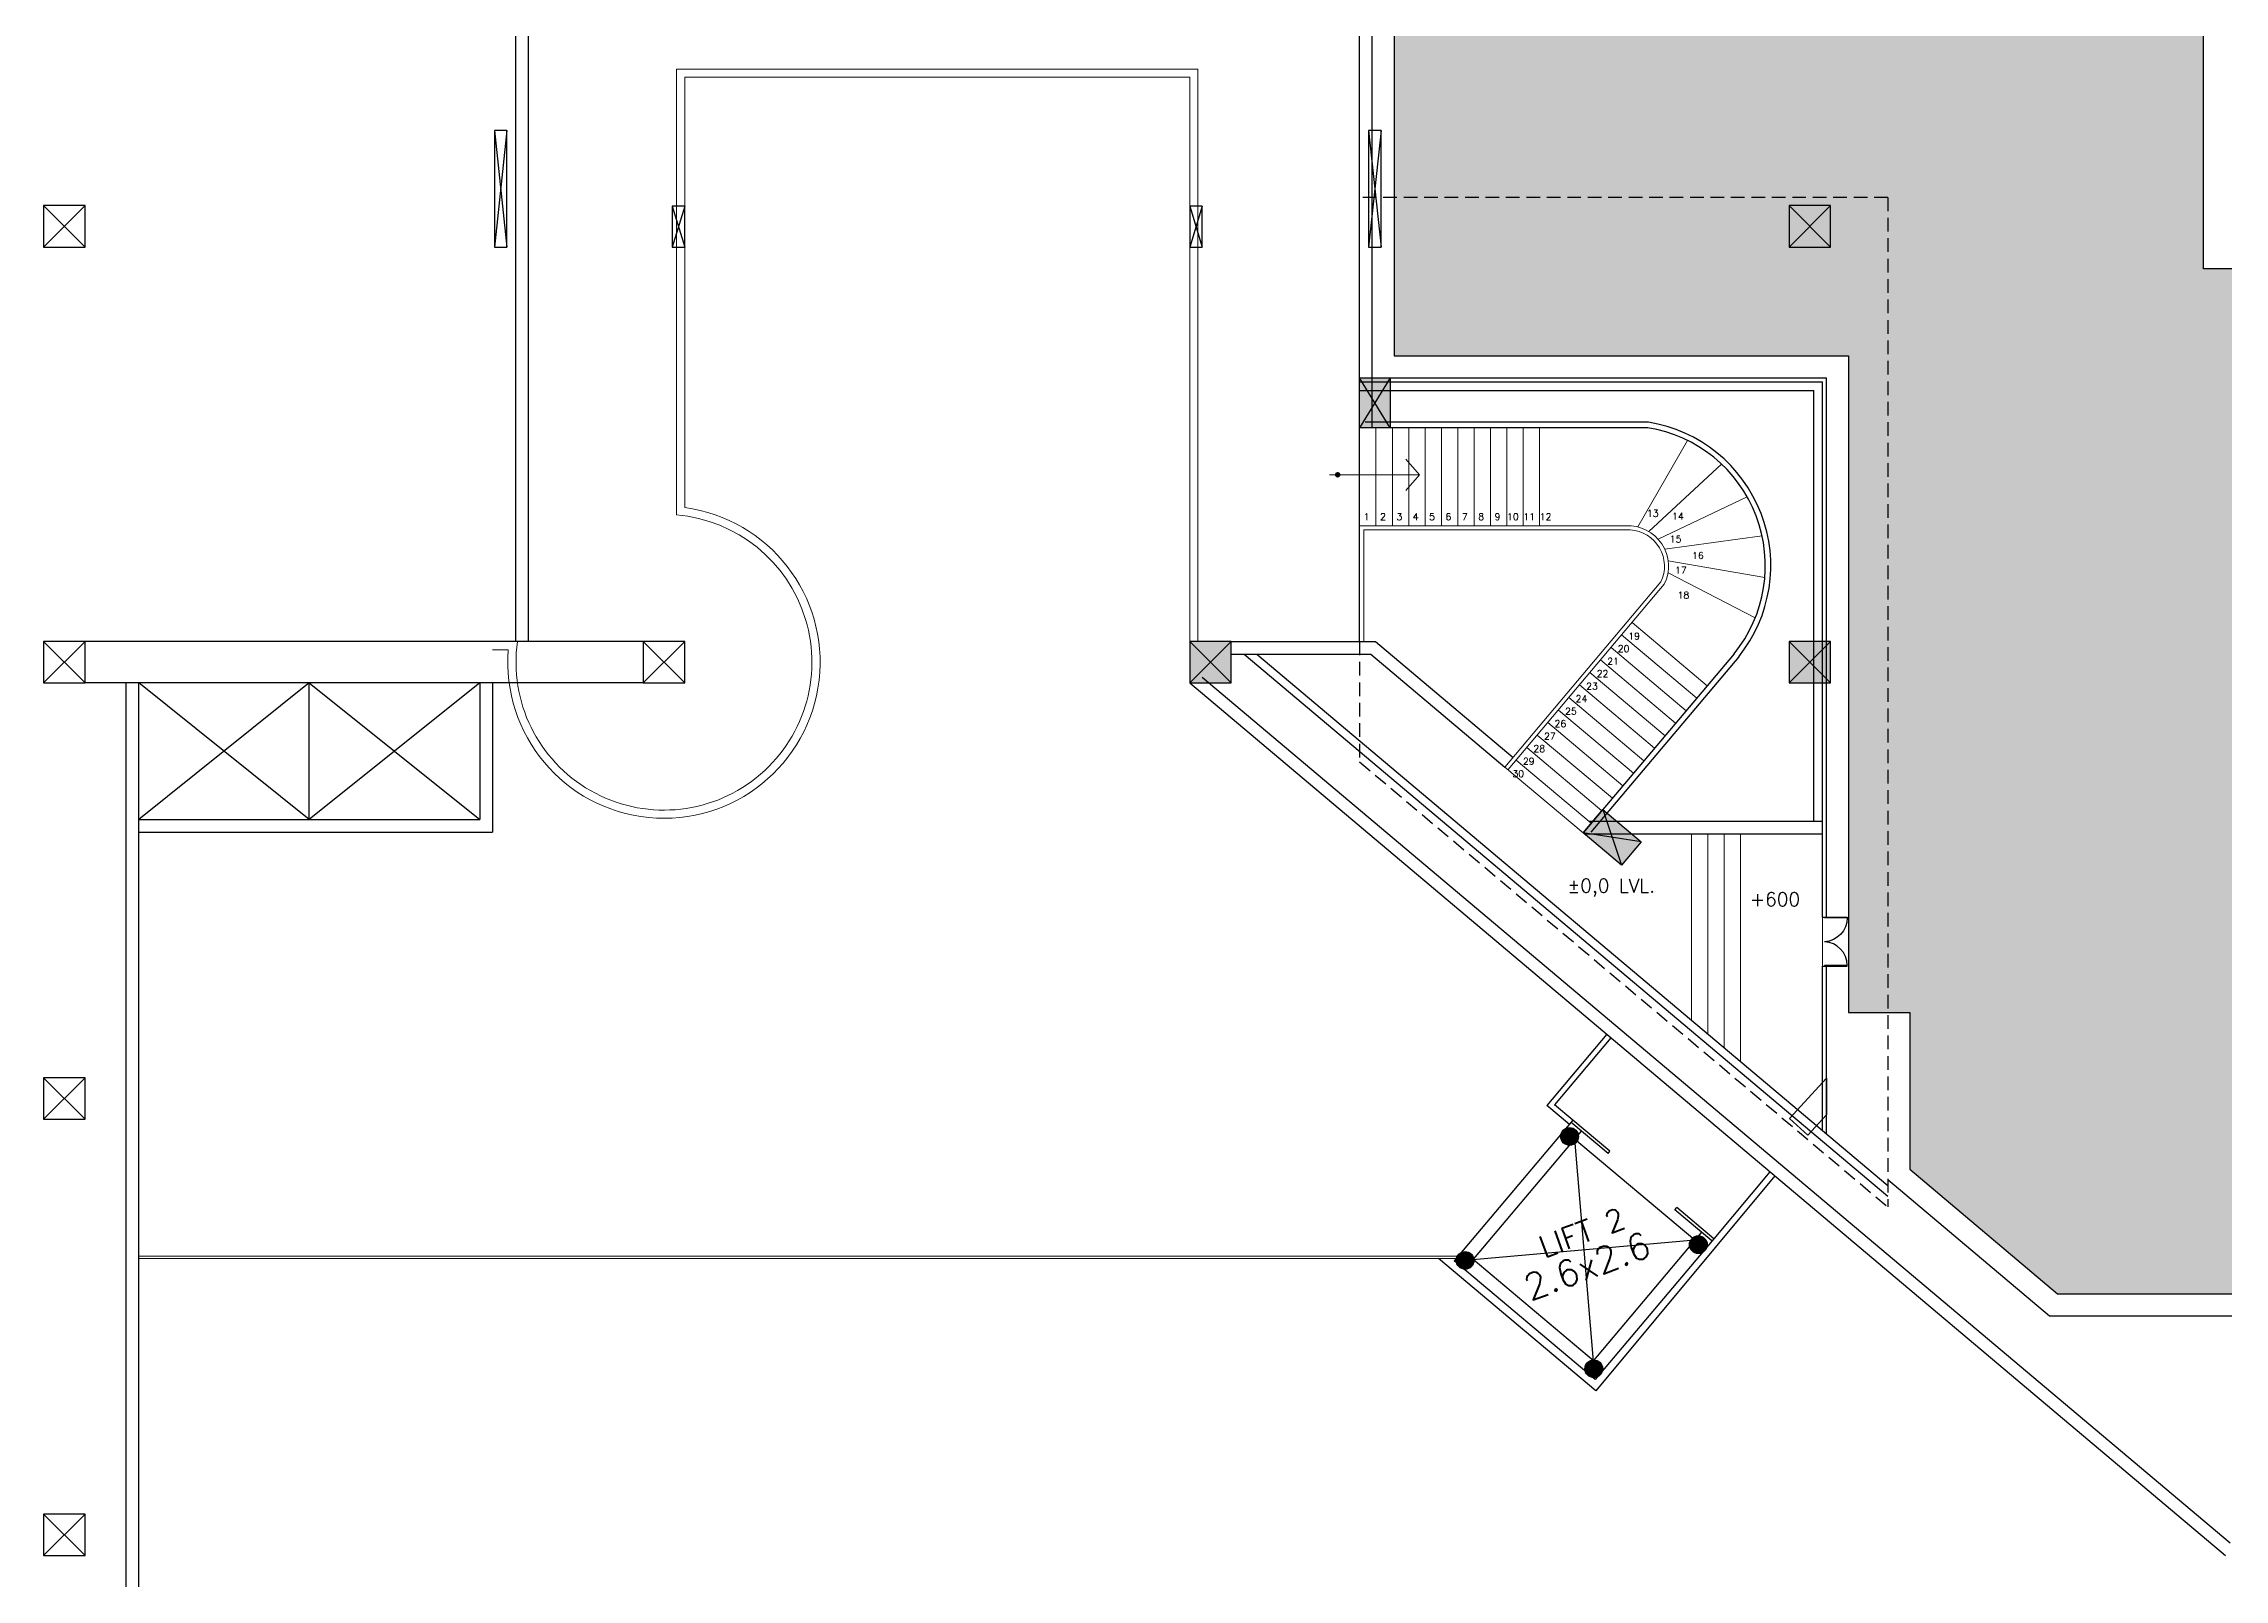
# Model space of a CAD drawing. Extents: x -14054 to 906348, y -36965 to 188562.
# Drawn here: x 464967 to 504948, y -21236 to 6934 of the extents above; entities that cross this region are included whole.
import ezdxf

# ---------------------------------------------------------------- set-up
doc = ezdxf.new("R2010")
doc.units = 0
doc.header["$LTSCALE"] = 1000
doc.header["$MEASUREMENT"] = 0
doc.linetypes.add('HIDDEN', pattern=[0.375, 0.25, -0.125])
for name, color, linetype in [('COL', 5, 'CONTINUOUS'), ('CROSS', 3, 'CONTINUOUS'), ('DOOR', 6, 'CONTINUOUS'), ('GLASS', 9, 'CONTINUOUS'), ('GRASS', 94, 'CONTINUOUS'), ('RETWALL', 7, 'CONTINUOUS'), ('SOLID', 252, 'CONTINUOUS')]:
    doc.layers.add(name, color=color, linetype=linetype)
for name, color, linetype, lineweight in [('STAIR', 4, 'CONTINUOUS', 15), ('TEXT', 3, 'CONTINUOUS', 15), ('WALL', 2, 'CONTINUOUS', 30), ('WIN', 6, 'CONTINUOUS', 9)]:
    doc.layers.add(name, color=color, linetype=linetype, lineweight=lineweight)
doc.styles.add('ROMAN', font='ROMANS')
doc.styles.add('ROMANS', font='ROMANS.shx', dxfattribs={"height": 350})

# ---------------------------------------------------------------- blocks, each defined once
blk = doc.blocks.new('*U46')
at = {"layer": 'GRASS'}
h = blk.add_hatch(dxfattribs=at)
h.set_pattern_fill('GRASS', color=256, scale=1000, style=0)
h.set_pattern_definition([(90, (230054.74, 14342.14), (-707.1068, 707.1068), [187.5, -1226.7136]), (45, (230054.7, 14342.1), (-707.1068, 707.1068), [187.5, -812.5]), (135, (230054.7, 14342.1), (-707.1068, -707.1068), [187.5, -812.5])])
h.paths.add_polyline_path([(541393.82, -3634.26), (544793.91, -3634.26), (544793.91, 2799.74), (504563.91, 2799.74), (504563.91, 20365.74), (507532.81, 20365.74), (502116.48, 27214.74), (489726.91, 27214.74), (489726.91, 1205.74), (498054.91, 1205.74), (498054.91, -10836.16), (499179.91, -10836.16), (499179.91, -13711.88), (501891.29, -15997.16), (544793.91, -15997.16), (544793.91, -13200.26), (541393.87, -13200.26)])
at = {"layer": 'RETWALL', "linetype": 'Continuous'}
h = blk.add_hatch(color=1, dxfattribs=at)
edge = h.paths.add_edge_path()
edge.add_arc((492943.17, -13110.58), 162.63, 0, 360)
h = blk.add_hatch(color=1, dxfattribs=at)
edge = h.paths.add_edge_path()
edge.add_arc((495303.83, -15096.1), 162.63, 0, 360)
h = blk.add_hatch(color=1, dxfattribs=at)
edge = h.paths.add_edge_path()
edge.add_arc((491027.99, -15384.9), 162.63, 0, 360)
h = blk.add_hatch(color=1, dxfattribs=at)
edge = h.paths.add_edge_path()
edge.add_arc((493387.48, -17371.8), 162.63, 0, 360)
at = {"layer": 'SOLID'}
for points in [[(496966.91, 3206.53), (497726.91, 3206.53), (497726.91, 3966.53), (496966.91, 3966.53)], [(485978.91, -4793.26), (486738.91, -4793.26), (486738.91, -4033.26), (485978.91, -4033.26)], [(496966.91, -4793.26), (497726.91, -4793.26), (497726.91, -4033.26), (496966.91, -4033.26)]]:
    blk.add_hatch(color=256, dxfattribs=at).paths.add_polyline_path(points)
at = {"layer": 'COL', "color": 253}
for p, q in [((473231.92, 5337.65), (473461.92, 3202.65)), ((473461.92, 5337.65), (473231.92, 3202.65)), ((489258.91, 5337.74), (489488.91, 3202.74)), ((489488.91, 5337.74), (489258.91, 3202.74)), ((465726.91, 3962.74), (464966.91, 3202.74)), ((464966.91, 3962.74), (465726.91, 3202.74)), ((476719.91, 3952.73), (476489.91, 3202.73)), ((476489.91, 3952.73), (476719.91, 3202.73)), ((486208.91, 3952.74), (485978.91, 3202.74)), ((485978.91, 3952.74), (486208.91, 3202.74)), ((497726.91, 3962.74), (496966.91, 3202.74)), ((496966.91, 3962.74), (497726.91, 3202.74)), ((489653.91, 802.74), (489093.91, -112.26)), ((489653.91, -112.26), (489093.91, 802.74)), ((489653.91, 802.74), (489093.91, -112.26)), ((489653.91, -112.26), (489093.91, 802.74)), ((465726.91, -4033.26), (464966.91, -4793.26)), ((464966.91, -4033.26), (465726.91, -4793.26)), ((476719.91, -4033.26), (475959.91, -4793.26)), ((475959.91, -4033.26), (476719.91, -4793.26)), ((486738.91, -4033.26), (485978.91, -4793.26)), ((485978.91, -4033.26), (486738.91, -4793.26)), ((497726.91, -4033.26), (496966.91, -4793.26)), ((496966.91, -4033.26), (497726.91, -4793.26)), ((493553.31, -7115.5), (493892.05, -8133.38)), ((494252.95, -7705.19), (493192.41, -7543.69)), ((465726.91, -12037.26), (464966.91, -12797.26)), ((464966.91, -12037.26), (465726.91, -12797.26)), ((465726.91, -20037.26), (464966.91, -20797.26)), ((464966.91, -20037.26), (465726.91, -20797.26))]:
    blk.add_line(p, q, dxfattribs=at)
at = {"layer": 'COL'}
for p, q in [((469837.42, -7299.06), (466709.92, -4793.26)), ((469837.42, -4793.26), (466709.92, -7299.06)), ((469837.42, -4793.26), (472964.91, -7299.06)), ((472964.91, -4793.26), (469837.42, -7299.06))]:
    blk.add_line(p, q, dxfattribs=at)
blk.add_lwpolyline([(544793.91, 2799.74), (504563.91, 2799.74), (504563.91, 20365.74), (507532.81, 20365.74), (502116.48, 27214.74), (489726.91, 27214.74), (489726.91, 1205.74), (498054.91, 1205.74), (498054.91, -10836.16), (499179.91, -10836.16), (499179.91, -13711.88), (501891.29, -15997.16), (544793.91, -15997.16), (544793.91, -13200.26), (541393.87, -13200.26), (541393.82, -3634.26), (544793.91, -3634.26)], close=True, dxfattribs=at)
at = {"layer": 'COL', "color": 253}
for points in [[(473231.92, 3202.65), (473461.92, 3202.65), (473461.92, 5337.65), (473231.92, 5337.65)], [(489258.91, 3202.74), (489488.91, 3202.74), (489488.91, 5337.74), (489258.91, 5337.74)], [(464966.91, 3202.74), (465726.91, 3202.74), (465726.91, 3962.74), (464966.91, 3962.74)], [(476489.91, 3202.73), (476719.91, 3202.73), (476719.91, 3952.73), (476489.91, 3952.73)], [(485978.91, 3202.74), (486208.91, 3202.74), (486208.91, 3952.74), (485978.91, 3952.74)], [(496966.91, 3202.74), (497726.91, 3202.74), (497726.91, 3962.74), (496966.91, 3962.74)], [(489093.91, 802.74), (489653.91, 802.74), (489653.91, -112.26), (489093.91, -112.26)], [(489093.91, 802.74), (489653.91, 802.74), (489653.91, -112.26), (489093.91, -112.26)], [(464966.91, -4793.26), (465726.91, -4793.26), (465726.91, -4033.26), (464966.91, -4033.26)], [(475959.91, -4793.26), (476719.91, -4793.26), (476719.91, -4033.26), (475959.91, -4033.26)], [(485978.91, -4793.26), (486738.91, -4793.26), (486738.91, -4033.26), (485978.91, -4033.26)], [(496966.91, -4793.26), (497726.91, -4793.26), (497726.91, -4033.26), (496966.91, -4033.26)], [(493192.41, -7543.69), (493553.31, -7115.5), (494252.95, -7705.19), (493892.05, -8133.38)], [(464966.91, -12797.26), (465726.91, -12797.26), (465726.91, -12037.26), (464966.91, -12037.26)], [(464966.91, -20797.26), (465726.91, -20797.26), (465726.91, -20037.26), (464966.91, -20037.26)]]:
    blk.add_lwpolyline(points, close=True, dxfattribs=at)
blk.add_lwpolyline([(497651.91, -12042.73), (497651.91, -12712.02), (497310.88, -13087.47), (496977.78, -12784.91), (497651.91, -12042.73)], dxfattribs=at)
at = {"layer": 'CROSS', "linetype": 'Continuous'}
for p, q in [((498776.91, -13899.26), (501744.11, -16400.16)), ((501744.11, -16400.16), (545196.91, -16400.16))]:
    blk.add_line(p, q, dxfattribs=at)
at = {"layer": 'DOOR'}
for points in [[(498032.22, -9101.91), (497614.41, -9101.91), (497614.41, -9089.62), (498032.22, -9089.62), (498032.22, -9101.91, -0.40446567), (497614.41, -9539.62, -0.4142838)], [(498032.22, -9977.33), (497614.41, -9977.33), (497614.41, -9989.62), (498032.22, -9989.62), (498032.22, -9977.33, 0.40446567), (497614.41, -9539.62, 0.4142838)]]:
    blk.add_lwpolyline(points, format="xyb", dxfattribs=at)
at = {"layer": 'GLASS'}
for p, q in [((489093.91, 802.74), (497651.91, 802.74)), ((497651.91, -9089.62), (497651.91, 802.74)), ((489093.91, 727.74), (497576.91, 727.74)), ((497576.91, -9089.62), (497576.91, 727.74)), ((497576.91, -9089.62), (497651.91, -9089.62)), ((497576.91, -12999.49), (497576.91, -9989.62)), ((497576.91, -9989.62), (497651.91, -9989.62)), ((497651.91, -13062.7), (497651.91, -9989.62))]:
    blk.add_line(p, q, dxfattribs=at)
at = {"layer": 'RETWALL', "color": 1, "linetype": 'Continuous'}
for p, q in [((493625.19, -11237.92), (492527, -12542.05)), ((493701.66, -11302.37), (492667.9, -12529.97)), ((492939.57, -12889.47), (492527, -12542.05)), ((493003.98, -12812.98), (492667.9, -12529.97)), ((493003.98, -12812.98), (490830.05, -15394.57)), ((493157.48, -13012.06), (491017.95, -15552.8)), ((495239.45, -15016.58), (492845.75, -13000.88)), ((493647.66, -13424.83), (492969.58, -12853.83)), ((493682.06, -13383.98), (493003.98, -12812.98)), ((493033.65, -13159.11), (493375.11, -17230.53)), ((493647.66, -13424.83), (493682.06, -13383.98)), ((496708.75, -13836.89), (493427.37, -17777.86)), ((496616.58, -13759.21), (495585.58, -14986.91)), ((494873.1, -14456.76), (494907.5, -14415.91)), ((495551.18, -15027.76), (494873.1, -14456.76)), ((495585.58, -14986.91), (494907.5, -14415.91)), ((495239.45, -15016.58), (491169.31, -15373.05)), ((495363.28, -14869.53), (493223.74, -17410.28)), ((495585.58, -14986.91), (493411.64, -17568.51)), ((493427.37, -17777.86), (490540.92, -15347.2)), ((493411.64, -17568.51), (490830.05, -15394.57)), ((493378.55, -17226.44), (491172.75, -15368.97))]:
    blk.add_line(p, q, dxfattribs=at)
for centre in [(492943.17, -13110.58), (495303.83, -15096.1), (491027.99, -15384.9), (493387.48, -17371.8)]:
    blk.add_circle(centre, 162.63, dxfattribs=at)
at = {"layer": 'SOLID'}
for points in [[(489653.91, -112.26), (489093.91, -112.26), (489653.91, 802.74), (489093.91, 802.74)], [(494252.95, -7705.19), (493892.05, -8133.38), (493553.31, -7115.5), (493192.41, -7543.69)]]:
    blk.add_solid(points, dxfattribs=at)
at = {"layer": 'STAIR'}
for p, q in [((489093.91, -1911.82), (489093.91, -112.26)), ((489393.91, -1911.82), (489393.91, -112.26)), ((489693.91, -1911.82), (489693.91, -112.26)), ((489993.91, -1911.82), (489993.91, -112.26)), ((490293.91, -1911.82), (490293.91, -112.26)), ((490593.91, -1911.82), (490593.91, -112.26)), ((490893.91, -1911.82), (490893.91, -112.26)), ((491193.91, -1911.82), (491193.91, -112.26)), ((491493.91, -1911.82), (491493.91, -112.26)), ((491793.91, -1911.82), (491793.91, -112.26)), ((492093.91, -1911.82), (492093.91, -112.26)), ((492393.91, -1911.82), (492393.91, -112.26)), ((494194.18, -1932.23), (495102.71, -344.23)), ((494397.99, -2016.3), (495730.01, -780.51)), ((494568.05, -2156.59), (496200.8, -1382.35)), ((494689.34, -2340.69), (496473.24, -2096.23)), ((494747.94, -2772.76), (496345.96, -3601.99)), ((494751.12, -2552.32), (496523.1, -2858.71)), ((495274.04, -5073.93), (493896.65, -3913)), ((495467.38, -4844.54), (494089.88, -3683.52)), ((494887.36, -5532.71), (493510.17, -4371.95)), ((495080.7, -5303.32), (493703.41, -4142.47)), ((494694.02, -5762.1), (493316.93, -4601.42)), ((494307.34, -6220.88), (492930.45, -5060.37)), ((494500.68, -5991.49), (493123.69, -4830.9)), ((493920.66, -6679.66), (492543.97, -5519.32)), ((494114, -6450.27), (492737.21, -5289.85)), ((493533.98, -7138.44), (492157.5, -5978.27)), ((493727.32, -6909.05), (492350.74, -5748.8)), ((495176.91, -7559.62), (495176.91, -10976.13)), ((495476.91, -7559.62), (495476.91, -11228.98)), ((495776.91, -7559.62), (495776.91, -11481.82)), ((496076.91, -7559.62), (496076.91, -11734.67))]:
    blk.add_line(p, q, dxfattribs=at)
at = {"layer": 'STAIR', "linetype": 'Continuous'}
blk.add_line((490191.47, -975.42), (488541.47, -975.42), dxfattribs=at)
at = {"layer": 'STAIR', "color": 2}
for p, q in [((493192.41, -7543.69), (491758.68, -6335.28)), ((493340.64, -7367.83), (491964.16, -6207.66))]:
    blk.add_line(p, q, dxfattribs=at)
at = {"layer": 'STAIR', "linetype": 'Continuous'}
blk.add_lwpolyline([(489941.47, -1263.1), (490191.47, -975.42), (489941.47, -687.74)], dxfattribs=at)
at = {"layer": 'STAIR', "linetype": 'Continuous', "const_width": 50}
blk.add_lwpolyline([(488666.47, -975.42, 1), (488716.47, -975.42, 1)], format="xyb", close=True, dxfattribs=at)
at = {"layer": 'WALL'}
for p, q in [((473623.91, -4033.26), (473623.91, 27847.74)), ((473853.91, -4033.26), (473853.91, 27617.74)), ((489093.91, -4033.26), (489093.91, 27617.74)), ((489323.91, -112.26), (489323.91, 27847.74)), ((494374.67, -112.26), (489093.91, -112.26)), ((494387.75, -12.26), (489193.91, -12.26)), ((495957.56, -4260.02), (493192.41, -7543.69)), ((496044.58, -4311.92), (493333.29, -7531.65)), ((466479.92, -24519.26), (466479.92, -4793.26)), ((466709.92, -24749.26), (466709.92, -4793.26)), ((485978.91, -4793.26), (504966.91, -20797.26)), ((486208.91, -4686.32), (505050.91, -20567.26))]:
    blk.add_line(p, q, dxfattribs=at)
at = {"layer": 'WALL', "color": 3, "linetype": 'HIDDEN'}
for p, q in [((498776.91, 4112.74), (489093.91, 4112.74)), ((498776.91, 4112.74), (498776.91, -14403.25)), ((489093.91, -4033.26), (489093.91, -6241.95)), ((489093.91, -6241.95), (498776.91, -14403.25))]:
    blk.add_line(p, q, dxfattribs=at)
at = {"layer": 'WALL', "color": 3}
for p, q in [((489093.91, 572.74), (497421.91, 572.74)), ((497421.91, -7329.62), (497421.91, 572.74)), ((486738.91, -4033.26), (489384.34, -4033.26)), ((486738.91, -4263.26), (489300.34, -4263.26)), ((486979.04, -4263.26), (498776.91, -14207.08)), ((487211.79, -4263.26), (498776.91, -14010.9)), ((488568.79, -4033.26), (489384.34, -4033.26)), ((488568.79, -4263.26), (489300.34, -4263.26)), ((489300.34, -4263.26), (491758.68, -6335.28)), ((489384.34, -4033.26), (491906.83, -6159.35)), ((493211.31, -7559.62), (497576.91, -7559.62)), ((493211.31, -7559.62), (497576.91, -7559.62)), ((493295.31, -7329.62), (497576.91, -7329.62)), ((493295.31, -7329.62), (497576.91, -7329.62))]:
    blk.add_line(p, q, dxfattribs=at)
at = {"layer": 'WALL', "linetype": 'Continuous'}
for p, q in [((475959.91, -4033.26), (465726.91, -4033.26)), ((475959.91, -4793.26), (465726.91, -4793.26)), ((469837.42, -7299.06), (469837.42, -4793.26)), ((472964.91, -4793.26), (472964.91, -7299.06)), ((473194.91, -4793.26), (473194.91, -7529.06)), ((466709.92, -7299.06), (472964.91, -7299.06)), ((466709.92, -7529.06), (473194.91, -7529.06))]:
    blk.add_line(p, q, dxfattribs=at)
at = {"layer": 'WALL'}
for centre, radius, start, end in [((493969.37, -2642.85), 2562.84, 320.875537, 80.900875), ((493968.14, -2643.01), 2664, 321.20996, 80.937387)]:
    blk.add_arc(centre, radius, start, end, dxfattribs=at)
at = {"layer": 'WIN'}
for p, q in [((476569.91, -1710.45), (476569.91, 6466.74)), ((486128.91, 6466.74), (476569.91, 6466.74)), ((486128.91, -4033.26), (486128.91, 6466.74)), ((476719.91, -1576.02), (476719.91, 6316.74)), ((485978.91, 6316.74), (476719.91, 6316.74)), ((485978.91, -4033.26), (485978.91, 6316.74)), ((493974.67, -1911.82), (489093.91, -1911.82)), ((489093.91, -1911.82), (489093.91, -4033.26)), ((494056.24, -1986.82), (489168.91, -1986.82)), ((489168.91, -1986.82), (489168.91, -4033.26)), ((494616.77, -2941.24), (491758.68, -6335.28)), ((494680.06, -2982.52), (491816.03, -6383.61)), ((473654.08, -4033.26), (473194.91, -4033.26)), ((473486.59, -4183.26), (473194.91, -4183.26)), ((497576.91, -9089.62), (497576.91, -9989.62)), ((466709.92, -15307.2), (490903.62, -15307.2)), ((466709.92, -15347.2), (490869.94, -15347.2))]:
    blk.add_line(p, q, dxfattribs=at)
for centre, radius, start, end in [((476339.91, -4413.26), 2862.58, 175.391483, 82.371618), ((476339.91, -4413.26), 2712.58, 171.94706, 85.136044), ((494016.54, -2651.94), 741.31, 333.516903, 93.238274), ((494016.54, -2651.94), 666.31, 334.266687, 86.584282)]:
    blk.add_arc(centre, radius, start, end, dxfattribs=at)
at = {"layer": 'RETWALL', "color": 1, "linetype": 'Continuous'}
for s, height, style, p in [('LIFT 2', 400, 'ROMANS', (492472.06, -15344.62)), ('2.6x2.6', 480, 'ROMAN', (492219.94, -16130.67))]:
    blk.add_text(s, height=height, rotation=20.361551, dxfattribs=dict(at, style=style)).set_placement(p)
at = {"layer": 'TEXT', "color": 3, "ltscale": 140, "style": 'ROMAN'}
for s, height, p in [('1', 125, (489169.14, -1807.3)), ('2', 125, (489468.52, -1807.3)), ('3', 125, (489768.52, -1807.3)), ('4', 125, (490068.52, -1807.3)), ('5', 125, (490368.52, -1807.3)), ('6', 125, (490668.52, -1807.3)), ('7', 125, (490968.52, -1807.3)), ('8', 125, (491268.52, -1807.3)), ('9', 125, (491568.52, -1807.3)), ('10', 125, (491796.02, -1807.3)), ('11', 125, (492096.02, -1807.3)), ('12', 125, (492396.02, -1807.3)), ('13', 125, (494359.85, -1744.4)), ('14', 125, (494822.49, -1798.13)), ('15', 125, (494779.46, -2217.23)), ('16', 125, (495188.3, -2518.13)), ('17', 125, (494876.29, -2786.78)), ('18', 125, (494923.64, -3245.01)), ('19', 125, (494019.88, -3997.25)), ('21', 125, (493633.4, -4456.2)), ('20', 125, (493826.64, -4226.72)), ('23', 125, (493246.92, -4915.15)), ('22', 125, (493440.16, -4685.68)), ('24', 125, (493053.68, -5144.63)), ('26', 125, (492667.21, -5603.58)), ('25', 125, (492860.44, -5374.1)), ('28', 125, (492280.73, -6062.53)), ('27', 125, (492473.97, -5833.05)), ('30', 125, (491894.17, -6521.41)), ('29', 125, (492087.49, -6292)), ('%%P0,0 LVL.', 250, (492902.61, -8634.75)), ('+600', 250, (496248.42, -8884.6))]:
    blk.add_text(s, height=height, dxfattribs=at).set_placement(p)

msp = doc.modelspace()

# ---------------------------------------------------------------- block references
at = {"layer": 'TEXT'}
msp.add_blockref('*U46', (0, 0), dxfattribs=at)

doc.saveas('drawing.dxf')
